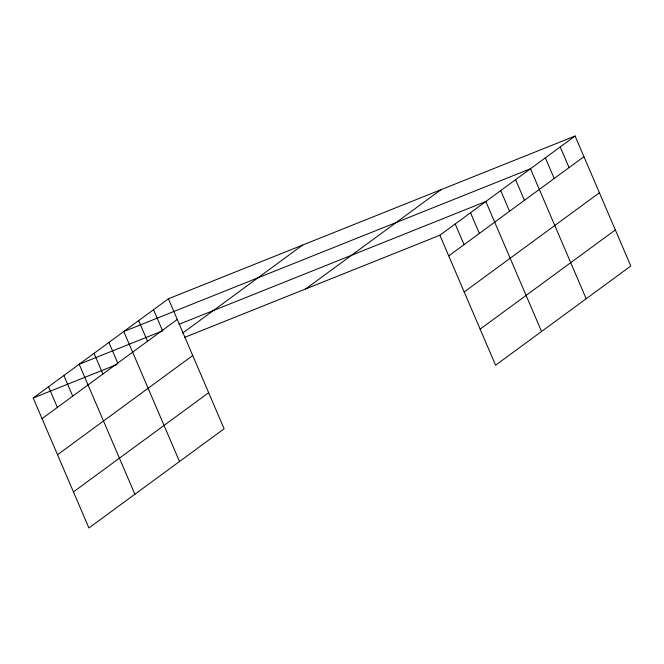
<?xml version="1.0" encoding="UTF-8"?>
<svg xmlns="http://www.w3.org/2000/svg" width="664" height="664" viewBox="0 0 664 664"><rect width="100%" height="100%" fill="white"/><g stroke="black" fill="none" stroke-linecap="round" stroke-linejoin="round"><path stroke-width="1" d="M168.415 298.783L224.125 428.77L88.91 527.98L33.2 397.993L168.415 298.783L575.09 136.02L630.8 266.007L495.585 365.217L439.875 235.23L575.09 136.02M42.056 418.652L177.271 319.442M182.725 333.037L302.618 245.066M57.519 454.732L192.734 355.522M305.672 288.94L440.888 189.73M73.447 491.908L208.662 392.69M448.731 255.889L583.946 156.679M464.194 291.969L599.409 192.759M480.122 329.145L615.337 229.927M162.929 330.738L79.174 364.262L134.883 494.248M179.114 324.264L485.849 201.499L541.558 331.485M33.2 397.993L116.955 364.47M184.683 337.362L439.875 235.23M560.217 146.935L569.073 167.594M545.343 157.841L554.199 178.508M586.179 298.75L530.47 168.756L123.794 331.519L179.504 461.513M515.596 179.67L524.452 200.337M500.722 190.585L509.579 211.252M470.519 212.746L479.375 233.404M455.197 223.984L464.053 244.651M153.542 309.698L162.398 330.357M138.668 320.604L147.524 341.271M108.921 342.433L117.777 363.1M94.047 353.348L102.903 374.006M63.852 375.5L72.708 396.167M48.522 386.747L57.378 407.414"/></g></svg>
